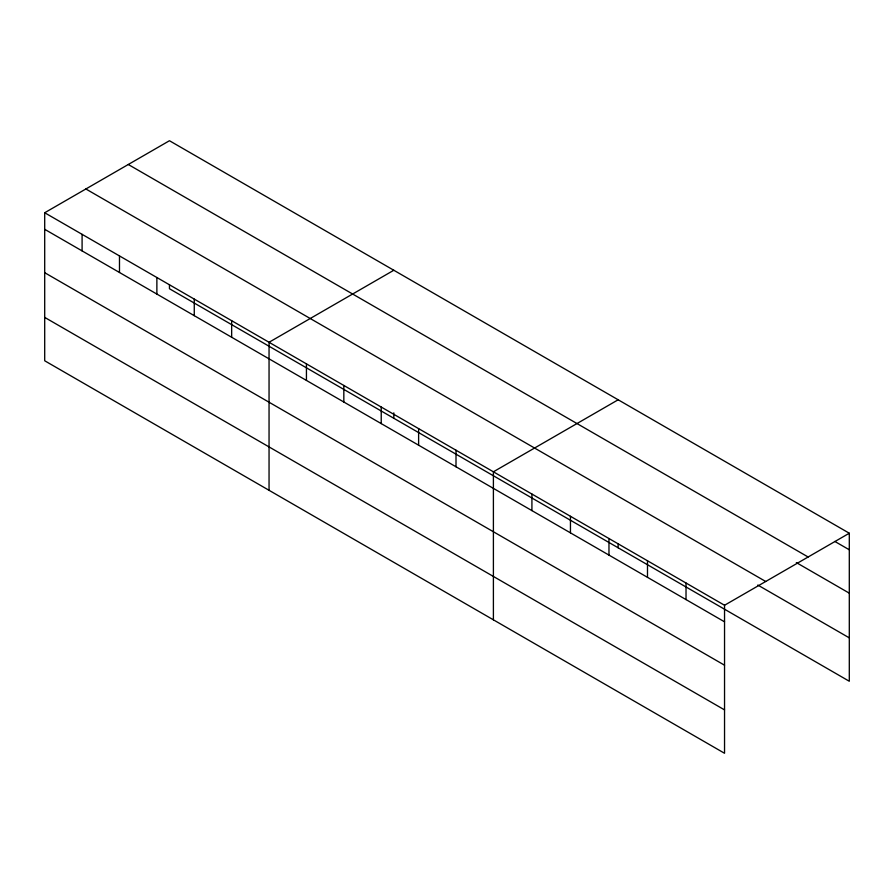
<?xml version="1.0" encoding="UTF-8"?>
<svg xmlns="http://www.w3.org/2000/svg" width="894" height="894" viewBox="0 0 894 894"><rect width="100%" height="100%" fill="white"/><g stroke="black" fill="none" stroke-linecap="round" stroke-linejoin="round"><path stroke-width="1.34" d="M44.7 212.75L724.542 605.26L724.542 753.273L44.7 360.774L44.7 212.75L169.458 140.727L849.3 533.226L849.3 681.25L169.458 288.74L169.458 284.672M393.807 270.256L269.049 342.279L269.049 490.292M618.156 399.786L493.399 471.808L493.399 619.821M724.542 605.26L849.3 533.226M834.851 541.451L849.3 549.788M128.289 164.496L808.131 556.996M796.331 562.583L849.3 593.169M85.869 188.98L765.711 581.491M757.799 585.045L849.3 637.869M44.7 229.311L724.542 621.822M44.7 272.692L724.542 665.203M44.7 317.392L724.542 709.892M686.022 583.022L686.022 599.572M647.491 560.773L647.491 577.334M618.156 543.731L618.156 547.798M608.97 538.534L608.97 555.096M570.45 516.296L570.45 532.846M531.919 494.047L531.919 510.608M456.007 450.218L456.007 466.78M418.615 428.628L418.615 445.19M393.807 412.849L393.807 418.269M381.224 407.049L381.224 423.6M343.832 385.459L343.832 402.021M306.441 363.869L306.441 380.431M231.658 320.689L231.658 337.25M194.266 299.11L194.266 315.66M156.875 277.52L156.875 294.081M119.483 255.93L119.483 272.491M82.092 234.34L82.092 250.901"/></g></svg>
